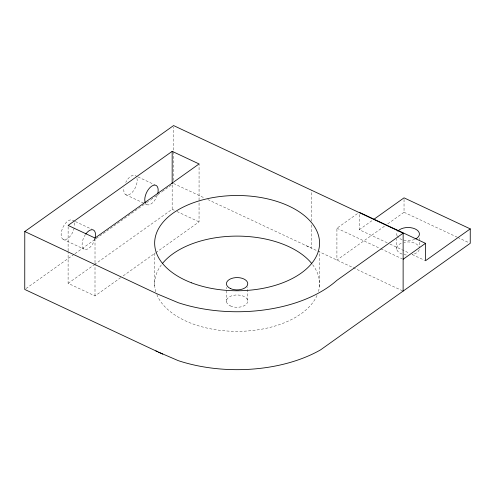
<?xml version="1.0" encoding="UTF-8"?>
<svg xmlns="http://www.w3.org/2000/svg" width="495" height="495" viewBox="0 0 495 495"><rect width="100%" height="100%" fill="white"/><g stroke="black" fill="none" stroke-linecap="round" stroke-linejoin="round"><path stroke-width="0.37" stroke-dasharray="2.48 1.86" d="M120.693 277.652L94.997 295.948L68.1 283.344L68.112 251.683M68.112 250.909L68.124 225.423M94.997 295.948L95.009 263.513M95.009 262.74L95.021 238.027M154.731 285.931L154.743 251.46M94.427 264.602L172.155 209.261L172.167 184.548M173.553 180.409L173.572 127.122M155.795 252.66L199.046 221.865L199.058 201.013M199.058 200.24L199.07 163.944M226.487 301.771L226.493 287.397M247.686 300.496L247.686 286.883M311.51 224.984L311.497 248.156L304.858 245.044M311.51 221.123L311.522 190.235M319.386 286.698L319.399 251.466M357.427 213.636L336.922 228.238L336.909 260.061L385.209 225.671M387.17 242.773L359.29 229.705L359.296 213.821M396.743 249.177L396.749 238.547M387.721 223.882L404.031 212.275L404.038 199.367M419.358 237.947L419.358 247.822A11.366 6.565 0 0 0 403.982 242.364M26.006 288.548L74.349 254.127M74.98 253.681L145.926 203.167M146.551 202.721L150.319 200.042M150.95 199.59L157.224 195.123M157.856 194.677L161.624 191.992M162.249 191.546L168.529 187.073M169.154 186.627L171.666 184.839M68.1 283.344L93.802 265.048M123.206 275.87L155.17 253.106M359.29 229.705L372.339 220.411M404.031 212.275L457.003 237.099M457.696 237.427L468.852 242.655M389.955 244.078L409.47 253.223M412.261 254.535L424.803 260.413M336.922 228.238L380.135 248.49M380.834 248.818L402.441 258.947M173.547 183.496L204.98 198.229M207.776 199.541L403.122 291.097M137.332 176.628L135.234 175.645A10.655 5.476 -64.9 0 0 125.742 182.401M138.031 176.956L154.811 184.821M172.155 209.261L174.221 210.233M176.981 211.526L199.046 221.865M125.736 194.702L144.614 203.55M145.313 203.878L146.712 204.534M74.683 221.228L72.586 220.244A10.655 5.476 -64.9 0 0 62.426 228.486A10.655 5.476 -64.9 0 0 64.734 239.698A10.655 5.476 -64.9 0 0 74.194 228.047M75.382 221.556L92.169 229.426M63.088 239.308L84.07 249.14M312.642 264.689A82.448 47.625 0 0 1 318.353 291.821M317.029 295.435A82.448 47.625 0 0 1 236.462 331.359A82.448 47.625 0 0 1 156.853 294.68M155.832 291.79A82.448 47.625 0 0 1 161.97 264.083M74.324 222.911A10.655 5.476 -64.9 0 1 74.417 226.79M95.015 238.522A10.655 5.476 -64.9 0 1 84.385 249.301A10.655 5.476 -64.9 0 1 85.462 234.463M419.277 249.536A11.366 6.565 0 0 1 412.118 254.628M406.265 254.981A11.366 6.565 0 0 1 404.106 254.653M402.107 254.09A11.366 6.565 0 0 1 401.377 243.181M136.967 178.305A10.655 5.476 -64.9 0 1 130.482 193.873A10.655 5.476 -64.9 0 1 124.004 187.537M157.274 195.216A10.655 5.476 -64.9 0 1 145.648 203.495M414.73 239.388A11.366 6.565 0 0 1 403.425 240.069M402.113 239.667A11.366 6.565 0 0 1 397.442 236.418M397.126 235.874A11.366 6.565 0 0 1 397.677 231.394M230.373 305.916A10.655 6.157 0 0 0 247.611 302.105A10.655 6.157 0 0 0 233.275 295.385A10.655 6.157 0 0 0 230.373 305.916"/><path stroke-width="0.74" d="M403.122 291.097L403.147 233.176L173.572 125.575L24.775 231.524L24.75 289.445L157.224 351.537M172.167 183.775L172.18 151.34L199.07 163.944L95.021 238.027L68.124 225.423L172.18 151.34M359.296 212.306L425.508 243.342L425.502 260.741L470.25 228.882L404.038 197.845L373.583 219.526M470.25 228.882L470.244 243.305L320.63 349.829A118.664 68.539 0 0 1 178.237 360.638L158.592 352.174M403.147 233.176L336.817 280.405A118.664 68.539 0 0 1 178.262 302.717L157.484 294.011L24.775 231.524M403.134 259.269L425.508 243.342M162.7 354.098L155.857 350.893M162.41 263.532A82.448 47.625 0 0 1 237.031 236.109A82.448 47.625 0 0 1 311.72 263.513M85.852 233.925A10.655 5.476 -64.9 0 1 93.407 229.996A10.655 5.476 -64.9 0 1 95.015 238.522M398.116 230.88A11.366 6.565 0 0 1 415.02 228.882A11.366 6.565 0 0 1 415.874 238.838M145.382 203.012A10.655 5.476 -64.9 0 1 151.322 186.411A10.655 5.476 -64.9 0 1 157.664 193.916M191.546 282.824A82.448 47.625 0 0 0 319.399 246.108A82.448 47.625 0 0 0 200.37 200.494A82.448 47.625 0 0 0 191.546 282.824M230.379 288.517A10.655 6.157 0 0 0 247.618 284.705A10.655 6.157 0 0 0 233.281 277.986A10.655 6.157 0 0 0 230.379 288.517"/></g></svg>
